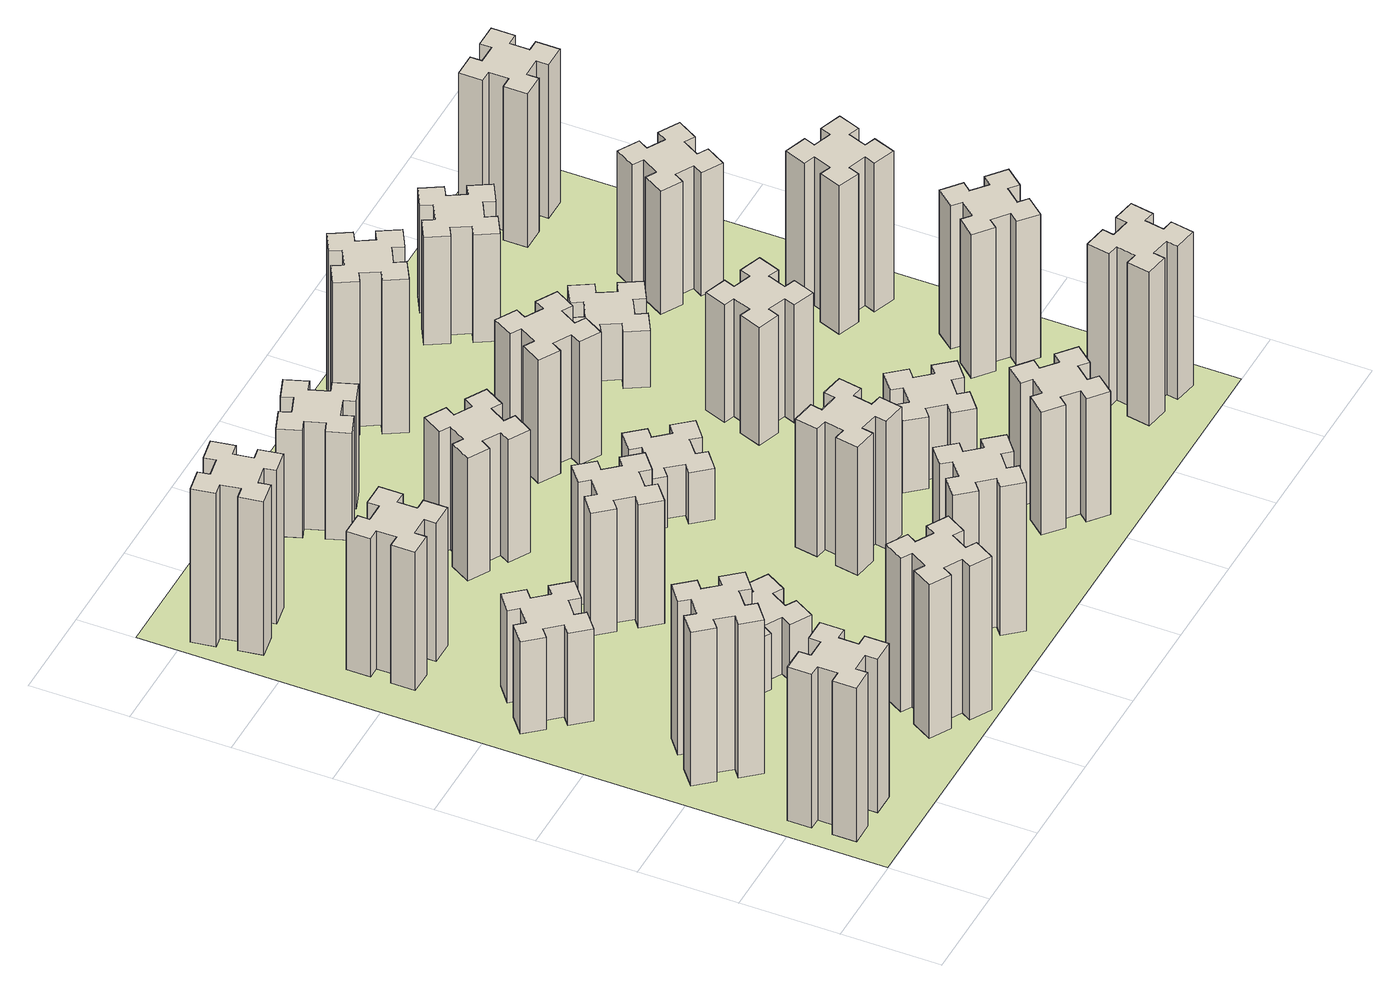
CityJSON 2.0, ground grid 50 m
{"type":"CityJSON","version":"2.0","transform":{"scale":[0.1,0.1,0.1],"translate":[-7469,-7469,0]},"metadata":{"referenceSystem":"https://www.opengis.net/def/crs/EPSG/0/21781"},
"CityObjects":{
"building1":{"type":"Building","attributes":{"class":"1000","function":"1000","usage":"1000","yearOfConstruction":2016,"roofType":"1000","measuredHeight":90,"storeysAboveGround":30,"storeysBelowGround":0},"geometry":[{"type":"Solid","lod":"1","boundaries":[[[[0,1,2,3,4,5,6,7,8,9,10,11,12,13,14,15,16,17,18,19]],[[17,16,20,21]],[[16,15,22,20]],[[15,14,23,22]],[[14,13,24,23]],[[13,12,25,24]],[[12,11,26,25]],[[11,10,27,26]],[[10,9,28,27]],[[9,8,29,28]],[[8,7,30,29]],[[7,6,31,30]],[[6,5,32,31]],[[5,4,33,32]],[[4,3,34,33]],[[3,2,35,34]],[[2,1,36,35]],[[1,0,37,36]],[[0,19,38,37]],[[19,18,39,38]],[[18,17,21,39]],[[24,25,26,27,28,29,30,31,32,33,34,35,36,37,38,39,21,20,22,23]]]]}]},
"building2":{"type":"Building","attributes":{"class":"1000","function":"1000","usage":"1000","yearOfConstruction":2016,"roofType":"1000","measuredHeight":90,"storeysAboveGround":30,"storeysBelowGround":0},"geometry":[{"type":"Solid","lod":"1","boundaries":[[[[40,41,42,43,44,45,46,47,48,49,50,51,52,53,54,55,56,57,58,59]],[[57,56,60,61]],[[56,55,62,60]],[[55,54,63,62]],[[54,53,64,63]],[[53,52,65,64]],[[52,51,66,65]],[[51,50,67,66]],[[50,49,68,67]],[[49,48,69,68]],[[48,47,70,69]],[[47,46,71,70]],[[46,45,72,71]],[[45,44,73,72]],[[44,43,74,73]],[[43,42,75,74]],[[42,41,76,75]],[[41,40,77,76]],[[40,59,78,77]],[[59,58,79,78]],[[58,57,61,79]],[[64,65,66,67,68,69,70,71,72,73,74,75,76,77,78,79,61,60,62,63]]]]}]},
"building3":{"type":"Building","attributes":{"class":"1000","function":"1000","usage":"1000","yearOfConstruction":2016,"roofType":"1000","measuredHeight":54,"storeysAboveGround":30,"storeysBelowGround":0},"geometry":[{"type":"Solid","lod":"1","boundaries":[[[[80,81,82,83,84,85,86,87,88,89,90,91,92,93,94,95,96,97,98,99]],[[97,96,100,101]],[[96,95,102,100]],[[95,94,103,102]],[[94,93,104,103]],[[93,92,105,104]],[[92,91,106,105]],[[91,90,107,106]],[[90,89,108,107]],[[89,88,109,108]],[[88,87,110,109]],[[87,86,111,110]],[[86,85,112,111]],[[85,84,113,112]],[[84,83,114,113]],[[83,82,115,114]],[[82,81,116,115]],[[81,80,117,116]],[[80,99,118,117]],[[99,98,119,118]],[[98,97,101,119]],[[104,105,106,107,108,109,110,111,112,113,114,115,116,117,118,119,101,100,102,103]]]]}]},
"building4":{"type":"Building","attributes":{"class":"1000","function":"1000","usage":"1000","yearOfConstruction":2016,"roofType":"1000","measuredHeight":81,"storeysAboveGround":30,"storeysBelowGround":0},"geometry":[{"type":"Solid","lod":"1","boundaries":[[[[120,121,122,123,124,125,126,127,128,129,130,131,132,133,134,135,136,137,138,139]],[[137,136,140,141]],[[136,135,142,140]],[[135,134,143,142]],[[134,133,144,143]],[[133,132,145,144]],[[132,131,146,145]],[[131,130,147,146]],[[130,129,148,147]],[[129,128,149,148]],[[128,127,150,149]],[[127,126,151,150]],[[126,125,152,151]],[[125,124,153,152]],[[124,123,154,153]],[[123,122,155,154]],[[122,121,156,155]],[[121,120,157,156]],[[120,139,158,157]],[[139,138,159,158]],[[138,137,141,159]],[[144,145,146,147,148,149,150,151,152,153,154,155,156,157,158,159,141,140,142,143]]]]}]},
"building5":{"type":"Building","attributes":{"class":"1000","function":"1000","usage":"1000","yearOfConstruction":2016,"roofType":"1000","measuredHeight":90,"storeysAboveGround":30,"storeysBelowGround":0},"geometry":[{"type":"Solid","lod":"1","boundaries":[[[[160,161,162,163,164,165,166,167,168,169,170,171,172,173,174,175,176,177,178,179]],[[177,176,180,181]],[[176,175,182,180]],[[175,174,183,182]],[[174,173,184,183]],[[173,172,185,184]],[[172,171,186,185]],[[171,170,187,186]],[[170,169,188,187]],[[169,168,189,188]],[[168,167,190,189]],[[167,166,191,190]],[[166,165,192,191]],[[165,164,193,192]],[[164,163,194,193]],[[163,162,195,194]],[[162,161,196,195]],[[161,160,197,196]],[[160,179,198,197]],[[179,178,199,198]],[[178,177,181,199]],[[184,185,186,187,188,189,190,191,192,193,194,195,196,197,198,199,181,180,182,183]]]]}]},
"building6":{"type":"Building","attributes":{"class":"1000","function":"1000","usage":"1000","yearOfConstruction":2016,"roofType":"1000","measuredHeight":90,"storeysAboveGround":30,"storeysBelowGround":0},"geometry":[{"type":"Solid","lod":"1","boundaries":[[[[200,201,202,203,204,205,206,207,208,209,210,211,212,213,214,215,216,217,218,219]],[[217,216,220,221]],[[216,215,222,220]],[[215,214,223,222]],[[214,213,224,223]],[[213,212,225,224]],[[212,211,226,225]],[[211,210,227,226]],[[210,209,228,227]],[[209,208,229,228]],[[208,207,230,229]],[[207,206,231,230]],[[206,205,232,231]],[[205,204,233,232]],[[204,203,234,233]],[[203,202,235,234]],[[202,201,236,235]],[[201,200,237,236]],[[200,219,238,237]],[[219,218,239,238]],[[218,217,221,239]],[[224,225,226,227,228,229,230,231,232,233,234,235,236,237,238,239,221,220,222,223]]]]}]},
"building7":{"type":"Building","attributes":{"class":"1000","function":"1000","usage":"1000","yearOfConstruction":2016,"roofType":"1000","measuredHeight":33,"storeysAboveGround":30,"storeysBelowGround":0},"geometry":[{"type":"Solid","lod":"1","boundaries":[[[[240,241,242,243,244,245,246,247,248,249,250,251,252,253,254,255,256,257,258,259]],[[257,256,260,261]],[[256,255,262,260]],[[255,254,263,262]],[[254,253,264,263]],[[253,252,265,264]],[[252,251,266,265]],[[251,250,267,266]],[[250,249,268,267]],[[249,248,269,268]],[[248,247,270,269]],[[247,246,271,270]],[[246,245,272,271]],[[245,244,273,272]],[[244,243,274,273]],[[243,242,275,274]],[[242,241,276,275]],[[241,240,277,276]],[[240,259,278,277]],[[259,258,279,278]],[[258,257,261,279]],[[264,265,266,267,268,269,270,271,272,273,274,275,276,277,278,279,261,260,262,263]]]]}]},
"building8":{"type":"Building","attributes":{"class":"1000","function":"1000","usage":"1000","yearOfConstruction":2016,"roofType":"1000","measuredHeight":72,"storeysAboveGround":30,"storeysBelowGround":0},"geometry":[{"type":"Solid","lod":"1","boundaries":[[[[280,281,282,283,284,285,286,287,288,289,290,291,292,293,294,295,296,297,298,299]],[[297,296,300,301]],[[296,295,302,300]],[[295,294,303,302]],[[294,293,304,303]],[[293,292,305,304]],[[292,291,306,305]],[[291,290,307,306]],[[290,289,308,307]],[[289,288,309,308]],[[288,287,310,309]],[[287,286,311,310]],[[286,285,312,311]],[[285,284,313,312]],[[284,283,314,313]],[[283,282,315,314]],[[282,281,316,315]],[[281,280,317,316]],[[280,299,318,317]],[[299,298,319,318]],[[298,297,301,319]],[[304,305,306,307,308,309,310,311,312,313,314,315,316,317,318,319,301,300,302,303]]]]}]},
"building9":{"type":"Building","attributes":{"class":"1000","function":"1000","usage":"1000","yearOfConstruction":2016,"roofType":"1000","measuredHeight":87,"storeysAboveGround":30,"storeysBelowGround":0},"geometry":[{"type":"Solid","lod":"1","boundaries":[[[[320,321,322,323,324,325,326,327,328,329,330,331,332,333,334,335,336,337,338,339]],[[337,336,340,341]],[[336,335,342,340]],[[335,334,343,342]],[[334,333,344,343]],[[333,332,345,344]],[[332,331,346,345]],[[331,330,347,346]],[[330,329,348,347]],[[329,328,349,348]],[[328,327,350,349]],[[327,326,351,350]],[[326,325,352,351]],[[325,324,353,352]],[[324,323,354,353]],[[323,322,355,354]],[[322,321,356,355]],[[321,320,357,356]],[[320,339,358,357]],[[339,338,359,358]],[[338,337,341,359]],[[344,345,346,347,348,349,350,351,352,353,354,355,356,357,358,359,341,340,342,343]]]]}]},
"building10":{"type":"Building","attributes":{"class":"1000","function":"1000","usage":"1000","yearOfConstruction":2016,"roofType":"1000","measuredHeight":72,"storeysAboveGround":30,"storeysBelowGround":0},"geometry":[{"type":"Solid","lod":"1","boundaries":[[[[360,361,362,363,364,365,366,367,368,369,370,371,372,373,374,375,376,377,378,379]],[[377,376,380,381]],[[376,375,382,380]],[[375,374,383,382]],[[374,373,384,383]],[[373,372,385,384]],[[372,371,386,385]],[[371,370,387,386]],[[370,369,388,387]],[[369,368,389,388]],[[368,367,390,389]],[[367,366,391,390]],[[366,365,392,391]],[[365,364,393,392]],[[364,363,394,393]],[[363,362,395,394]],[[362,361,396,395]],[[361,360,397,396]],[[360,379,398,397]],[[379,378,399,398]],[[378,377,381,399]],[[384,385,386,387,388,389,390,391,392,393,394,395,396,397,398,399,381,380,382,383]]]]}]},
"building11":{"type":"Building","attributes":{"class":"1000","function":"1000","usage":"1000","yearOfConstruction":2016,"roofType":"1000","measuredHeight":63,"storeysAboveGround":30,"storeysBelowGround":0},"geometry":[{"type":"Solid","lod":"1","boundaries":[[[[400,401,402,403,404,405,406,407,408,409,410,411,412,413,414,415,416,417,418,419]],[[417,416,420,421]],[[416,415,422,420]],[[415,414,423,422]],[[414,413,424,423]],[[413,412,425,424]],[[412,411,426,425]],[[411,410,427,426]],[[410,409,428,427]],[[409,408,429,428]],[[408,407,430,429]],[[407,406,431,430]],[[406,405,432,431]],[[405,404,433,432]],[[404,403,434,433]],[[403,402,435,434]],[[402,401,436,435]],[[401,400,437,436]],[[400,419,438,437]],[[419,418,439,438]],[[418,417,421,439]],[[424,425,426,427,428,429,430,431,432,433,434,435,436,437,438,439,421,420,422,423]]]]}]},
"building12":{"type":"Building","attributes":{"class":"1000","function":"1000","usage":"1000","yearOfConstruction":2016,"roofType":"1000","measuredHeight":75,"storeysAboveGround":30,"storeysBelowGround":0},"geometry":[{"type":"Solid","lod":"1","boundaries":[[[[440,441,442,443,444,445,446,447,448,449,450,451,452,453,454,455,456,457,458,459]],[[457,456,460,461]],[[456,455,462,460]],[[455,454,463,462]],[[454,453,464,463]],[[453,452,465,464]],[[452,451,466,465]],[[451,450,467,466]],[[450,449,468,467]],[[449,448,469,468]],[[448,447,470,469]],[[447,446,471,470]],[[446,445,472,471]],[[445,444,473,472]],[[444,443,474,473]],[[443,442,475,474]],[[442,441,476,475]],[[441,440,477,476]],[[440,459,478,477]],[[459,458,479,478]],[[458,457,461,479]],[[464,465,466,467,468,469,470,471,472,473,474,475,476,477,478,479,461,460,462,463]]]]}]},
"building13":{"type":"Building","attributes":{"class":"1000","function":"1000","usage":"1000","yearOfConstruction":2016,"roofType":"1000","measuredHeight":30,"storeysAboveGround":30,"storeysBelowGround":0},"geometry":[{"type":"Solid","lod":"1","boundaries":[[[[480,481,482,483,484,485,486,487,488,489,490,491,492,493,494,495,496,497,498,499]],[[497,496,500,501]],[[496,495,502,500]],[[495,494,503,502]],[[494,493,504,503]],[[493,492,505,504]],[[492,491,506,505]],[[491,490,507,506]],[[490,489,508,507]],[[489,488,509,508]],[[488,487,510,509]],[[487,486,511,510]],[[486,485,512,511]],[[485,484,513,512]],[[484,483,514,513]],[[483,482,515,514]],[[482,481,516,515]],[[481,480,517,516]],[[480,499,518,517]],[[499,498,519,518]],[[498,497,501,519]],[[504,505,506,507,508,509,510,511,512,513,514,515,516,517,518,519,501,500,502,503]]]]}]},
"building14":{"type":"Building","attributes":{"class":"1000","function":"1000","usage":"1000","yearOfConstruction":2016,"roofType":"1000","measuredHeight":72,"storeysAboveGround":30,"storeysBelowGround":0},"geometry":[{"type":"Solid","lod":"1","boundaries":[[[[520,521,522,523,524,525,526,527,528,529,530,531,532,533,534,535,536,537,538,539]],[[537,536,540,541]],[[536,535,542,540]],[[535,534,543,542]],[[534,533,544,543]],[[533,532,545,544]],[[532,531,546,545]],[[531,530,547,546]],[[530,529,548,547]],[[529,528,549,548]],[[528,527,550,549]],[[527,526,551,550]],[[526,525,552,551]],[[525,524,553,552]],[[524,523,554,553]],[[523,522,555,554]],[[522,521,556,555]],[[521,520,557,556]],[[520,539,558,557]],[[539,538,559,558]],[[538,537,541,559]],[[544,545,546,547,548,549,550,551,552,553,554,555,556,557,558,559,541,540,542,543]]]]}]},
"building15":{"type":"Building","attributes":{"class":"1000","function":"1000","usage":"1000","yearOfConstruction":2016,"roofType":"1000","measuredHeight":72,"storeysAboveGround":30,"storeysBelowGround":0},"geometry":[{"type":"Solid","lod":"1","boundaries":[[[[560,561,562,563,564,565,566,567,568,569,570,571,572,573,574,575,576,577,578,579]],[[577,576,580,581]],[[576,575,582,580]],[[575,574,583,582]],[[574,573,584,583]],[[573,572,585,584]],[[572,571,586,585]],[[571,570,587,586]],[[570,569,588,587]],[[569,568,589,588]],[[568,567,590,589]],[[567,566,591,590]],[[566,565,592,591]],[[565,564,593,592]],[[564,563,594,593]],[[563,562,595,594]],[[562,561,596,595]],[[561,560,597,596]],[[560,579,598,597]],[[579,578,599,598]],[[578,577,581,599]],[[584,585,586,587,588,589,590,591,592,593,594,595,596,597,598,599,581,580,582,583]]]]}]},
"building16":{"type":"Building","attributes":{"class":"1000","function":"1000","usage":"1000","yearOfConstruction":2016,"roofType":"1000","measuredHeight":90,"storeysAboveGround":30,"storeysBelowGround":0},"geometry":[{"type":"Solid","lod":"1","boundaries":[[[[600,601,602,603,604,605,606,607,608,609,610,611,612,613,614,615,616,617,618,619]],[[617,616,620,621]],[[616,615,622,620]],[[615,614,623,622]],[[614,613,624,623]],[[613,612,625,624]],[[612,611,626,625]],[[611,610,627,626]],[[610,609,628,627]],[[609,608,629,628]],[[608,607,630,629]],[[607,606,631,630]],[[606,605,632,631]],[[605,604,633,632]],[[604,603,634,633]],[[603,602,635,634]],[[602,601,636,635]],[[601,600,637,636]],[[600,619,638,637]],[[619,618,639,638]],[[618,617,621,639]],[[624,625,626,627,628,629,630,631,632,633,634,635,636,637,638,639,621,620,622,623]]]]}]},
"building17":{"type":"Building","attributes":{"class":"1000","function":"1000","usage":"1000","yearOfConstruction":2016,"roofType":"1000","measuredHeight":42,"storeysAboveGround":30,"storeysBelowGround":0},"geometry":[{"type":"Solid","lod":"1","boundaries":[[[[640,641,642,643,644,645,646,647,648,649,650,651,652,653,654,655,656,657,658,659]],[[657,656,660,661]],[[656,655,662,660]],[[655,654,663,662]],[[654,653,664,663]],[[653,652,665,664]],[[652,651,666,665]],[[651,650,667,666]],[[650,649,668,667]],[[649,648,669,668]],[[648,647,670,669]],[[647,646,671,670]],[[646,645,672,671]],[[645,644,673,672]],[[644,643,674,673]],[[643,642,675,674]],[[642,641,676,675]],[[641,640,677,676]],[[640,659,678,677]],[[659,658,679,678]],[[658,657,661,679]],[[664,665,666,667,668,669,670,671,672,673,674,675,676,677,678,679,661,660,662,663]]]]}]},
"building18":{"type":"Building","attributes":{"class":"1000","function":"1000","usage":"1000","yearOfConstruction":2016,"roofType":"1000","measuredHeight":69,"storeysAboveGround":30,"storeysBelowGround":0},"geometry":[{"type":"Solid","lod":"1","boundaries":[[[[680,681,682,683,684,685,686,687,688,689,690,691,692,693,694,695,696,697,698,699]],[[697,696,700,701]],[[696,695,702,700]],[[695,694,703,702]],[[694,693,704,703]],[[693,692,705,704]],[[692,691,706,705]],[[691,690,707,706]],[[690,689,708,707]],[[689,688,709,708]],[[688,687,710,709]],[[687,686,711,710]],[[686,685,712,711]],[[685,684,713,712]],[[684,683,714,713]],[[683,682,715,714]],[[682,681,716,715]],[[681,680,717,716]],[[680,699,718,717]],[[699,698,719,718]],[[698,697,701,719]],[[704,705,706,707,708,709,710,711,712,713,714,715,716,717,718,719,701,700,702,703]]]]}]},
"building19":{"type":"Building","attributes":{"class":"1000","function":"1000","usage":"1000","yearOfConstruction":2016,"roofType":"1000","measuredHeight":33,"storeysAboveGround":30,"storeysBelowGround":0},"geometry":[{"type":"Solid","lod":"1","boundaries":[[[[720,721,722,723,724,725,726,727,728,729,730,731,732,733,734,735,736,737,738,739]],[[737,736,740,741]],[[736,735,742,740]],[[735,734,743,742]],[[734,733,744,743]],[[733,732,745,744]],[[732,731,746,745]],[[731,730,747,746]],[[730,729,748,747]],[[729,728,749,748]],[[728,727,750,749]],[[727,726,751,750]],[[726,725,752,751]],[[725,724,753,752]],[[724,723,754,753]],[[723,722,755,754]],[[722,721,756,755]],[[721,720,757,756]],[[720,739,758,757]],[[739,738,759,758]],[[738,737,741,759]],[[744,745,746,747,748,749,750,751,752,753,754,755,756,757,758,759,741,740,742,743]]]]}]},
"building20":{"type":"Building","attributes":{"class":"1000","function":"1000","usage":"1000","yearOfConstruction":2016,"roofType":"1000","measuredHeight":90,"storeysAboveGround":30,"storeysBelowGround":0},"geometry":[{"type":"Solid","lod":"1","boundaries":[[[[760,761,762,763,764,765,766,767,768,769,770,771,772,773,774,775,776,777,778,779]],[[777,776,780,781]],[[776,775,782,780]],[[775,774,783,782]],[[774,773,784,783]],[[773,772,785,784]],[[772,771,786,785]],[[771,770,787,786]],[[770,769,788,787]],[[769,768,789,788]],[[768,767,790,789]],[[767,766,791,790]],[[766,765,792,791]],[[765,764,793,792]],[[764,763,794,793]],[[763,762,795,794]],[[762,761,796,795]],[[761,760,797,796]],[[760,779,798,797]],[[779,778,799,798]],[[778,777,781,799]],[[784,785,786,787,788,789,790,791,792,793,794,795,796,797,798,799,781,780,782,783]]]]}]},
"building21":{"type":"Building","attributes":{"class":"1000","function":"1000","usage":"1000","yearOfConstruction":2016,"roofType":"1000","measuredHeight":63,"storeysAboveGround":30,"storeysBelowGround":0},"geometry":[{"type":"Solid","lod":"1","boundaries":[[[[800,801,802,803,804,805,806,807,808,809,810,811,812,813,814,815,816,817,818,819]],[[817,816,820,821]],[[816,815,822,820]],[[815,814,823,822]],[[814,813,824,823]],[[813,812,825,824]],[[812,811,826,825]],[[811,810,827,826]],[[810,809,828,827]],[[809,808,829,828]],[[808,807,830,829]],[[807,806,831,830]],[[806,805,832,831]],[[805,804,833,832]],[[804,803,834,833]],[[803,802,835,834]],[[802,801,836,835]],[[801,800,837,836]],[[800,819,838,837]],[[819,818,839,838]],[[818,817,821,839]],[[824,825,826,827,828,829,830,831,832,833,834,835,836,837,838,839,821,820,822,823]]]]}]},
"building22":{"type":"Building","attributes":{"class":"1000","function":"1000","usage":"1000","yearOfConstruction":2016,"roofType":"1000","measuredHeight":84,"storeysAboveGround":30,"storeysBelowGround":0},"geometry":[{"type":"Solid","lod":"1","boundaries":[[[[840,841,842,843,844,845,846,847,848,849,850,851,852,853,854,855,856,857,858,859]],[[857,856,860,861]],[[856,855,862,860]],[[855,854,863,862]],[[854,853,864,863]],[[853,852,865,864]],[[852,851,866,865]],[[851,850,867,866]],[[850,849,868,867]],[[849,848,869,868]],[[848,847,870,869]],[[847,846,871,870]],[[846,845,872,871]],[[845,844,873,872]],[[844,843,874,873]],[[843,842,875,874]],[[842,841,876,875]],[[841,840,877,876]],[[840,859,878,877]],[[859,858,879,878]],[[858,857,861,879]],[[864,865,866,867,868,869,870,871,872,873,874,875,876,877,878,879,861,860,862,863]]]]}]},
"building23":{"type":"Building","attributes":{"class":"1000","function":"1000","usage":"1000","yearOfConstruction":2016,"roofType":"1000","measuredHeight":87,"storeysAboveGround":30,"storeysBelowGround":0},"geometry":[{"type":"Solid","lod":"1","boundaries":[[[[880,881,882,883,884,885,886,887,888,889,890,891,892,893,894,895,896,897,898,899]],[[897,896,900,901]],[[896,895,902,900]],[[895,894,903,902]],[[894,893,904,903]],[[893,892,905,904]],[[892,891,906,905]],[[891,890,907,906]],[[890,889,908,907]],[[889,888,909,908]],[[888,887,910,909]],[[887,886,911,910]],[[886,885,912,911]],[[885,884,913,912]],[[884,883,914,913]],[[883,882,915,914]],[[882,881,916,915]],[[881,880,917,916]],[[880,899,918,917]],[[899,898,919,918]],[[898,897,901,919]],[[904,905,906,907,908,909,910,911,912,913,914,915,916,917,918,919,901,900,902,903]]]]}]},
"building24":{"type":"Building","attributes":{"class":"1000","function":"1000","usage":"1000","yearOfConstruction":2016,"roofType":"1000","measuredHeight":72,"storeysAboveGround":30,"storeysBelowGround":0},"geometry":[{"type":"Solid","lod":"1","boundaries":[[[[920,921,922,923,924,925,926,927,928,929,930,931,932,933,934,935,936,937,938,939]],[[937,936,940,941]],[[936,935,942,940]],[[935,934,943,942]],[[934,933,944,943]],[[933,932,945,944]],[[932,931,946,945]],[[931,930,947,946]],[[930,929,948,947]],[[929,928,949,948]],[[928,927,950,949]],[[927,926,951,950]],[[926,925,952,951]],[[925,924,953,952]],[[924,923,954,953]],[[923,922,955,954]],[[922,921,956,955]],[[921,920,957,956]],[[920,939,958,957]],[[939,938,959,958]],[[938,937,941,959]],[[944,945,946,947,948,949,950,951,952,953,954,955,956,957,958,959,941,940,942,943]]]]}]},
"building25":{"type":"Building","attributes":{"class":"1000","function":"1000","usage":"1000","yearOfConstruction":2016,"roofType":"1000","measuredHeight":90,"storeysAboveGround":30,"storeysBelowGround":0},"geometry":[{"type":"Solid","lod":"1","boundaries":[[[[960,961,962,963,964,965,966,967,968,969,970,971,972,973,974,975,976,977,978,979]],[[977,976,980,981]],[[976,975,982,980]],[[975,974,983,982]],[[974,973,984,983]],[[973,972,985,984]],[[972,971,986,985]],[[971,970,987,986]],[[970,969,988,987]],[[969,968,989,988]],[[968,967,990,989]],[[967,966,991,990]],[[966,965,992,991]],[[965,964,993,992]],[[964,963,994,993]],[[963,962,995,994]],[[962,961,996,995]],[[961,960,997,996]],[[960,979,998,997]],[[979,978,999,998]],[[978,977,981,999]],[[984,985,986,987,988,989,990,991,992,993,994,995,996,997,998,999,981,980,982,983]]]]}]},
"landuse1":{"type":"LandUse","attributes":{"name":"plot1","function":"1010"},"geometry":[{"type":"MultiSurface","lod":"1","boundaries":[[[1000,1001,1002,1003]]]}]}
},
"vertices":[
[165,425,0],[165,325,0],[105,325,0],[105,205,0],[225,205,0],[225,265,0],[325,265,0],[325,205,0],[445,205,0],[445,325,0],[385,325,0],[385,425,0],[445,425,0],[445,545,0],[325,545,0],[325,485,0],[225,485,0],[225,545,0],[105,545,0],[105,425,0],[225,485,900],[225,545,900],[325,485,900],[325,545,900],[445,545,900],[445,425,900],[385,425,900],[385,325,900],[445,325,900],[445,205,900],[325,205,900],[325,265,900],[225,265,900],[225,205,900],[105,205,900],[105,325,900],[165,325,900],[165,425,900],[105,425,900],[105,545,900],
[492,1048,0],[427,1124,0],[473,1163,0],[396,1255,0],[304,1178,0],[343,1132,0],[266,1067,0],[228,1113,0],[136,1036,0],[213,944,0],[259,983,0],[323,906,0],[277,868,0],[354,776,0],[446,853,0],[408,899,0],[484,963,0],[523,917,0],[615,994,0],[538,1086,0],[484,963,900],[523,917,900],[408,899,900],[446,853,900],[354,776,900],[277,868,900],[323,906,900],[259,983,900],[213,944,900],[136,1036,900],[228,1113,900],[266,1067,900],[343,1132,900],[304,1178,900],[396,1255,900],[473,1163,900],[427,1124,900],[492,1048,900],[538,1086,900],[615,994,900],
[492,1888,0],[427,1964,0],[473,2003,0],[396,2095,0],[304,2018,0],[343,1972,0],[266,1907,0],[228,1953,0],[136,1876,0],[213,1784,0],[259,1823,0],[323,1746,0],[277,1708,0],[354,1616,0],[446,1693,0],[408,1739,0],[484,1803,0],[523,1757,0],[615,1834,0],[538,1926,0],[484,1803,540],[523,1757,540],[408,1739,540],[446,1693,540],[354,1616,540],[277,1708,540],[323,1746,540],[259,1823,540],[213,1784,540],[136,1876,540],[228,1953,540],[266,1907,540],[343,1972,540],[304,2018,540],[396,2095,540],[473,2003,540],[427,1964,540],[492,1888,540],[538,1926,540],[615,1834,540],
[485,2545,0],[485,2645,0],[545,2645,0],[545,2765,0],[425,2765,0],[425,2705,0],[325,2705,0],[325,2765,0],[205,2765,0],[205,2645,0],[265,2645,0],[265,2545,0],[205,2545,0],[205,2425,0],[325,2425,0],[325,2485,0],[425,2485,0],[425,2425,0],[545,2425,0],[545,2545,0],[425,2485,810],[425,2425,810],[325,2485,810],[325,2425,810],[205,2425,810],[205,2545,810],[265,2545,810],[265,2645,810],[205,2645,810],[205,2765,810],[325,2765,810],[325,2705,810],[425,2705,810],[425,2765,810],[545,2765,810],[545,2645,810],[485,2645,810],[485,2545,810],[545,2545,810],[545,2425,810],
[1214,346,0],[1127,396,0],[1157,448,0],[1053,508,0],[993,404,0],[1045,374,0],[995,287,0],[943,317,0],[883,213,0],[987,153,0],[1017,205,0],[1104,155,0],[1074,103,0],[1178,43,0],[1238,147,0],[1186,177,0],[1236,264,0],[1288,234,0],[1348,338,0],[1244,398,0],[1236,264,900],[1288,234,900],[1186,177,900],[1238,147,900],[1178,43,900],[1074,103,900],[1104,155,900],[1017,205,900],[987,153,900],[883,213,900],[943,317,900],[995,287,900],[1045,374,900],[993,404,900],[1053,508,900],[1157,448,900],[1127,396,900],[1214,346,900],[1244,398,900],[1348,338,900],
[158,3365,0],[176,3267,0],[117,3257,0],[137,3138,0],[256,3159,0],[245,3218,0],[344,3236,0],[354,3177,0],[472,3197,0],[451,3316,0],[392,3305,0],[375,3404,0],[434,3414,0],[413,3532,0],[295,3511,0],[305,3452,0],[207,3435,0],[197,3494,0],[78,3473,0],[99,3355,0],[207,3435,900],[197,3494,900],[305,3452,900],[295,3511,900],[413,3532,900],[434,3414,900],[375,3404,900],[392,3305,900],[451,3316,900],[472,3197,900],[354,3177,900],[344,3236,900],[245,3218,900],[256,3159,900],[137,3138,900],[117,3257,900],[176,3267,900],[158,3365,900],[99,3355,900],[78,3473,900],
[1086,1017,0],[1136,1104,0],[1188,1074,0],[1248,1178,0],[1144,1238,0],[1114,1186,0],[1027,1236,0],[1057,1288,0],[953,1348,0],[893,1244,0],[945,1214,0],[895,1127,0],[843,1157,0],[783,1053,0],[887,993,0],[917,1045,0],[1004,995,0],[974,943,0],[1078,883,0],[1138,987,0],[1004,995,330],[974,943,330],[917,1045,330],[887,993,330],[783,1053,330],[843,1157,330],[895,1127,330],[945,1214,330],[893,1244,330],[953,1348,330],[1057,1288,330],[1027,1236,330],[1114,1186,330],[1144,1238,330],[1248,1178,330],[1188,1074,330],[1136,1104,330],[1086,1017,330],[1138,987,330],[1078,883,330],
[1083,1972,0],[1006,1907,0],[968,1953,0],[876,1876,0],[953,1784,0],[999,1823,0],[1063,1746,0],[1017,1708,0],[1094,1616,0],[1186,1693,0],[1148,1739,0],[1224,1803,0],[1263,1757,0],[1355,1834,0],[1278,1926,0],[1232,1888,0],[1167,1964,0],[1213,2003,0],[1136,2095,0],[1044,2018,0],[1167,1964,720],[1213,2003,720],[1232,1888,720],[1278,1926,720],[1355,1834,720],[1263,1757,720],[1224,1803,720],[1148,1739,720],[1186,1693,720],[1094,1616,720],[1017,1708,720],[1063,1746,720],[999,1823,720],[953,1784,720],[876,1876,720],[968,1953,720],[1006,1907,720],[1083,1972,720],[1044,2018,720],[1136,2095,720],
[1639,343,0],[1703,266,0],[1657,228,0],[1734,136,0],[1826,213,0],[1788,259,0],[1864,323,0],[1903,277,0],[1995,354,0],[1918,446,0],[1872,408,0],[1807,484,0],[1853,523,0],[1776,615,0],[1684,538,0],[1723,492,0],[1646,427,0],[1608,473,0],[1516,396,0],[1593,304,0],[1646,427,870],[1608,473,870],[1723,492,870],[1684,538,870],[1776,615,870],[1853,523,870],[1807,484,870],[1872,408,870],[1918,446,870],[1995,354,870],[1903,277,870],[1864,323,870],[1788,259,870],[1826,213,870],[1734,136,870],[1657,228,870],[1703,266,870],[1639,343,870],[1593,304,870],[1516,396,870],
[1117,2525,0],[1204,2475,0],[1174,2423,0],[1278,2363,0],[1338,2467,0],[1286,2497,0],[1336,2584,0],[1388,2554,0],[1448,2658,0],[1344,2718,0],[1314,2666,0],[1227,2716,0],[1257,2768,0],[1153,2828,0],[1093,2724,0],[1145,2694,0],[1095,2607,0],[1043,2637,0],[983,2533,0],[1087,2473,0],[1095,2607,720],[1043,2637,720],[1145,2694,720],[1093,2724,720],[1153,2828,720],[1257,2768,720],[1227,2716,720],[1314,2666,720],[1344,2718,720],[1448,2658,720],[1388,2554,720],[1336,2584,720],[1286,2497,720],[1338,2467,720],[1278,2363,720],[1174,2423,720],[1204,2475,720],[1117,2525,720],[1087,2473,720],[983,2533,720],
[1125,3456,0],[1031,3422,0],[1010,3478,0],[897,3437,0],[939,3324,0],[995,3345,0],[1029,3251,0],[973,3230,0],[1014,3117,0],[1127,3159,0],[1106,3215,0],[1200,3249,0],[1220,3193,0],[1333,3234,0],[1292,3347,0],[1236,3326,0],[1202,3420,0],[1258,3440,0],[1217,3553,0],[1104,3512,0],[1202,3420,630],[1258,3440,630],[1236,3326,630],[1292,3347,630],[1333,3234,630],[1220,3193,630],[1200,3249,630],[1106,3215,630],[1127,3159,630],[1014,3117,630],[973,3230,630],[1029,3251,630],[995,3345,630],[939,3324,630],[897,3437,630],[1010,3478,630],[1031,3422,630],[1125,3456,630],[1104,3512,630],[1217,3553,630],
[2055,1047,0],[2072,1145,0],[2131,1135,0],[2152,1253,0],[2034,1274,0],[2024,1215,0],[1925,1232,0],[1936,1291,0],[1817,1312,0],[1797,1194,0],[1856,1184,0],[1838,1085,0],[1779,1096,0],[1758,977,0],[1877,957,0],[1887,1016,0],[1985,998,0],[1975,939,0],[2093,918,0],[2114,1037,0],[1985,998,750],[1975,939,750],[1887,1016,750],[1877,957,750],[1758,977,750],[1779,1096,750],[1838,1085,750],[1856,1184,750],[1797,1194,750],[1817,1312,750],[1936,1291,750],[1925,1232,750],[2024,1215,750],[2034,1274,750],[2152,1253,750],[2131,1135,750],[2072,1145,750],[2055,1047,750],[2114,1037,750],[2093,918,750],
[1972,1988,0],[1907,2064,0],[1953,2103,0],[1876,2195,0],[1784,2118,0],[1823,2072,0],[1746,2007,0],[1708,2053,0],[1616,1976,0],[1693,1884,0],[1739,1923,0],[1803,1846,0],[1757,1808,0],[1834,1716,0],[1926,1793,0],[1888,1839,0],[1964,1903,0],[2003,1857,0],[2095,1934,0],[2018,2026,0],[1964,1903,300],[2003,1857,300],[1888,1839,300],[1926,1793,300],[1834,1716,300],[1757,1808,300],[1803,1846,300],[1739,1923,300],[1693,1884,300],[1616,1976,300],[1708,2053,300],[1746,2007,300],[1823,2072,300],[1784,2118,300],[1876,2195,300],[1953,2103,300],[1907,2064,300],[1972,1988,300],[2018,2026,300],[2095,1934,300],
[2486,323,0],[2563,259,0],[2524,213,0],[2616,136,0],[2693,228,0],[2647,266,0],[2712,343,0],[2758,304,0],[2835,396,0],[2743,473,0],[2704,427,0],[2628,492,0],[2666,538,0],[2574,615,0],[2497,523,0],[2543,484,0],[2479,408,0],[2433,446,0],[2356,354,0],[2448,277,0],[2479,408,720],[2433,446,720],[2543,484,720],[2497,523,720],[2574,615,720],[2666,538,720],[2628,492,720],[2704,427,720],[2743,473,720],[2835,396,720],[2758,304,720],[2712,343,720],[2647,266,720],[2693,228,720],[2616,136,720],[2524,213,720],[2563,259,720],[2486,323,720],[2448,277,720],[2356,354,720],
[2026,2497,0],[2076,2584,0],[2128,2554,0],[2188,2658,0],[2084,2718,0],[2054,2666,0],[1967,2716,0],[1997,2768,0],[1893,2828,0],[1833,2724,0],[1885,2694,0],[1835,2607,0],[1783,2637,0],[1723,2533,0],[1827,2473,0],[1857,2525,0],[1944,2475,0],[1914,2423,0],[2018,2363,0],[2078,2467,0],[1944,2475,720],[1914,2423,720],[1857,2525,720],[1827,2473,720],[1723,2533,720],[1783,2637,720],[1835,2607,720],[1885,2694,720],[1833,2724,720],[1893,2828,720],[1997,2768,720],[1967,2716,720],[2054,2666,720],[2084,2718,720],[2188,2658,720],[2128,2554,720],[2076,2584,720],[2026,2497,720],[2078,2467,720],[2018,2363,720],
[1844,3556,0],[1757,3506,0],[1727,3558,0],[1623,3498,0],[1683,3394,0],[1735,3424,0],[1785,3337,0],[1733,3307,0],[1793,3203,0],[1897,3263,0],[1867,3315,0],[1954,3365,0],[1984,3313,0],[2088,3373,0],[2028,3477,0],[1976,3447,0],[1926,3534,0],[1978,3564,0],[1918,3668,0],[1814,3608,0],[1926,3534,900],[1978,3564,900],[1976,3447,900],[2028,3477,900],[2088,3373,900],[1984,3313,900],[1954,3365,900],[1867,3315,900],[1897,3263,900],[1793,3203,900],[1733,3307,900],[1785,3337,900],[1735,3424,900],[1683,3394,900],[1623,3498,900],[1727,3558,900],[1757,3506,900],[1844,3556,900],[1814,3608,900],[1918,3668,900],
[2563,1132,0],[2486,1067,0],[2448,1113,0],[2356,1036,0],[2433,944,0],[2479,983,0],[2543,906,0],[2497,868,0],[2574,776,0],[2666,853,0],[2628,899,0],[2704,963,0],[2743,917,0],[2835,994,0],[2758,1086,0],[2712,1048,0],[2647,1124,0],[2693,1163,0],[2616,1255,0],[2524,1178,0],[2647,1124,420],[2693,1163,420],[2712,1048,420],[2758,1086,420],[2835,994,420],[2743,917,420],[2704,963,420],[2628,899,420],[2666,853,420],[2574,776,420],[2497,868,420],[2543,906,420],[2479,983,420],[2433,944,420],[2356,1036,420],[2448,1113,420],[2486,1067,420],[2563,1132,420],[2524,1178,420],[2616,1255,420],
[2682,1771,0],[2716,1865,0],[2772,1844,0],[2813,1957,0],[2700,1998,0],[2680,1942,0],[2586,1976,0],[2607,2032,0],[2494,2073,0],[2453,1960,0],[2509,1940,0],[2475,1846,0],[2419,1867,0],[2377,1754,0],[2490,1713,0],[2511,1769,0],[2605,1735,0],[2584,1679,0],[2697,1637,0],[2738,1750,0],[2605,1735,690],[2584,1679,690],[2511,1769,690],[2490,1713,690],[2377,1754,690],[2419,1867,690],[2475,1846,690],[2509,1940,690],[2453,1960,690],[2494,2073,690],[2607,2032,690],[2586,1976,690],[2680,1942,690],[2700,1998,690],[2813,1957,690],[2772,1844,690],[2716,1865,690],[2682,1771,690],[2738,1750,690],[2697,1637,690],
[2475,2584,0],[2525,2497,0],[2473,2467,0],[2533,2363,0],[2637,2423,0],[2607,2475,0],[2694,2525,0],[2724,2473,0],[2828,2533,0],[2768,2637,0],[2716,2607,0],[2666,2694,0],[2718,2724,0],[2658,2828,0],[2554,2768,0],[2584,2716,0],[2497,2666,0],[2467,2718,0],[2363,2658,0],[2423,2554,0],[2497,2666,330],[2467,2718,330],[2584,2716,330],[2554,2768,330],[2658,2828,330],[2718,2724,330],[2666,2694,330],[2716,2607,330],[2768,2637,330],[2828,2533,330],[2724,2473,330],[2694,2525,330],[2607,2475,330],[2637,2423,330],[2533,2363,330],[2473,2467,330],[2525,2497,330],[2475,2584,330],[2423,2554,330],[2363,2658,330],
[3504,475,0],[3405,492,0],[3416,551,0],[3297,572,0],[3277,454,0],[3336,444,0],[3318,345,0],[3259,356,0],[3238,237,0],[3357,217,0],[3367,276,0],[3465,258,0],[3455,199,0],[3573,178,0],[3594,297,0],[3535,307,0],[3552,405,0],[3611,395,0],[3632,513,0],[3514,534,0],[3552,405,900],[3611,395,900],[3535,307,900],[3594,297,900],[3573,178,900],[3455,199,900],[3465,258,900],[3367,276,900],[3357,217,900],[3238,237,900],[3259,356,900],[3318,345,900],[3336,444,900],[3277,454,900],[3297,572,900],[3416,551,900],[3405,492,900],[3504,475,900],[3514,534,900],[3632,513,900],
[2716,3347,0],[2666,3434,0],[2718,3464,0],[2658,3568,0],[2554,3508,0],[2584,3456,0],[2497,3406,0],[2467,3458,0],[2363,3398,0],[2423,3294,0],[2475,3324,0],[2525,3237,0],[2473,3207,0],[2533,3103,0],[2637,3163,0],[2607,3215,0],[2694,3265,0],[2724,3213,0],[2828,3273,0],[2768,3377,0],[2694,3265,630],[2724,3213,630],[2607,3215,630],[2637,3163,630],[2533,3103,630],[2473,3207,630],[2525,3237,630],[2475,3324,630],[2423,3294,630],[2363,3398,630],[2467,3458,630],[2497,3406,630],[2584,3456,630],[2554,3508,630],[2658,3568,630],[2718,3464,630],[2666,3434,630],[2716,3347,630],[2768,3377,630],[2828,3273,630],
[3487,1006,0],[3552,1083,0],[3598,1044,0],[3675,1136,0],[3583,1213,0],[3544,1167,0],[3468,1232,0],[3506,1278,0],[3414,1355,0],[3337,1263,0],[3383,1224,0],[3319,1148,0],[3273,1186,0],[3196,1094,0],[3288,1017,0],[3326,1063,0],[3403,999,0],[3364,953,0],[3456,876,0],[3533,968,0],[3403,999,840],[3364,953,840],[3326,1063,840],[3288,1017,840],[3196,1094,840],[3273,1186,840],[3319,1148,840],[3383,1224,840],[3337,1263,840],[3414,1355,840],[3506,1278,840],[3468,1232,840],[3544,1167,840],[3583,1213,840],[3675,1136,840],[3598,1044,840],[3552,1083,840],[3487,1006,840],[3533,968,840],[3456,876,840],
[3520,1942,0],[3426,1976,0],[3447,2032,0],[3334,2073,0],[3293,1960,0],[3349,1940,0],[3315,1846,0],[3259,1867,0],[3217,1754,0],[3330,1713,0],[3351,1769,0],[3445,1735,0],[3424,1679,0],[3537,1637,0],[3578,1750,0],[3522,1771,0],[3556,1865,0],[3612,1844,0],[3653,1957,0],[3540,1998,0],[3556,1865,870],[3612,1844,870],[3522,1771,870],[3578,1750,870],[3537,1637,870],[3424,1679,870],[3445,1735,870],[3351,1769,870],[3330,1713,870],[3217,1754,870],[3259,1867,870],[3315,1846,870],[3349,1940,870],[3293,1960,870],[3334,2073,870],[3447,2032,870],[3426,1976,870],[3520,1942,870],[3540,1998,870],[3653,1957,870],
[3137,2525,0],[3224,2475,0],[3194,2423,0],[3298,2363,0],[3358,2467,0],[3306,2497,0],[3356,2584,0],[3408,2554,0],[3468,2658,0],[3364,2718,0],[3334,2666,0],[3247,2716,0],[3277,2768,0],[3173,2828,0],[3113,2724,0],[3165,2694,0],[3115,2607,0],[3063,2637,0],[3003,2533,0],[3107,2473,0],[3115,2607,720],[3063,2637,720],[3165,2694,720],[3113,2724,720],[3173,2828,720],[3277,2768,720],[3247,2716,720],[3334,2666,720],[3364,2718,720],[3468,2658,720],[3408,2554,720],[3356,2584,720],[3306,2497,720],[3358,2467,720],[3298,2363,720],[3194,2423,720],[3224,2475,720],[3137,2525,720],[3107,2473,720],[3003,2533,720],
[3285,3325,0],[3385,3325,0],[3385,3265,0],[3505,3265,0],[3505,3385,0],[3445,3385,0],[3445,3485,0],[3505,3485,0],[3505,3605,0],[3385,3605,0],[3385,3545,0],[3285,3545,0],[3285,3605,0],[3165,3605,0],[3165,3485,0],[3225,3485,0],[3225,3385,0],[3165,3385,0],[3165,3265,0],[3285,3265,0],[3225,3385,900],[3165,3385,900],[3225,3485,900],[3165,3485,900],[3165,3605,900],[3285,3605,900],[3285,3545,900],[3385,3545,900],[3385,3605,900],[3505,3605,900],[3505,3485,900],[3445,3485,900],[3445,3385,900],[3505,3385,900],[3505,3265,900],[3385,3265,900],[3385,3325,900],[3285,3325,900],[3285,3265,900],[3165,3265,900],
[5,3705,0],[3705,3705,0],[3705,5,0],[5,5,0]
]}
